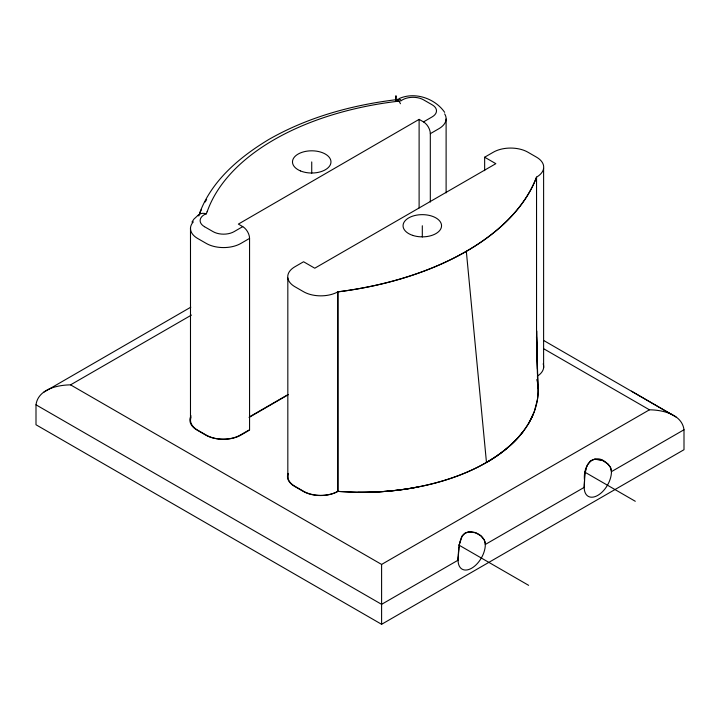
<?xml version="1.0" encoding="UTF-8"?>
<svg xmlns="http://www.w3.org/2000/svg" width="720" height="720" viewBox="0 0 720 720"><rect width="100%" height="100%" fill="white"/><g stroke="black" fill="none" stroke-linecap="round" stroke-linejoin="round"><path stroke-width="1.08" d="M190.485 420.219L190.494 228.15M484.65 170.667L484.65 157.212L493.344 152.199A24.435 14.112 0 0 1 527.904 152.199L536.544 157.185A24.435 14.112 0 0 1 536.544 177.138A260.163 150.201 0 0 1 337.842 291.861L337.824 491.4L357.966 492.3A178.488 103.05 0 0 0 413.181 487.899L418.032 487.008M543.492 348.633L649.44 409.806C662.598 409.95 681.966 414.207 684 429.759L684 449.712L381.6 624.294L36 424.764L36 404.811C38.034 389.259 57.402 385.011 70.56 384.858L191.457 315.063M485.172 542.871L485.316 544.464L584.226 487.359L584.721 477.738M584.226 487.359L584.244 486.558M458.154 557.595L458.1 560.178L381.6 604.341L36 404.811M458.109 559.341L458.1 560.178A19.242 11.106 -60 0 0 471.645 568.224A19.242 11.106 -60 0 0 485.316 544.617M458.118 559.062L458.127 558.486M584.244 486.243L584.28 484.776M458.136 558.117L458.235 555.741M458.172 557.253L459.459 544.068L462.105 536.184M584.298 484.47L584.361 482.922M584.379 482.607L584.46 481.122M458.271 555.057L458.352 553.572M458.379 553.203L458.595 550.566M584.514 480.321C582.516 462.411 597.636 449.64 610.38 467.226M458.631 550.188L458.748 548.982M584.757 477.36L585.459 471.978M458.856 548.064L459.81 542.358M585.504 471.681L585.756 470.385M585.819 470.061L585.927 469.593M459.855 542.178L461.349 537.606M585.981 469.359L586.206 468.432M586.269 468.207L586.755 466.623M207.045 211.77L206.424 213.624A14.805 8.55 0 0 0 204.48 226.683M586.809 466.452L587.475 464.787M199.539 213.372C211.536 180.513 239.976 156.78 269.154 139.275C308.601 116.775 353.241 104.733 398.133 99.459M528.939 422.964L534.285 411.624L537.345 400.005A178.668 103.149 0 0 0 538.101 388.296L537.147 379.557M531.891 417.339L533.16 414.495M461.439 537.417C466.641 526.257 485.289 533.502 485.316 544.464M587.565 464.598L590.544 460.764L594.954 459.072M191.961 222.102L193.887 219.15L198.765 214.641M462.249 535.959L464.949 533.205L468.828 531.891M430.317 202.05L430.317 133.677A9.621 5.562 59.9 0 0 423.504 121.896L419.112 119.376L238.365 224.1L242.748 226.62A9.621 5.562 59.9 0 1 249.561 238.401L249.561 430.074L240.894 435.105A24.435 14.112 0 0 1 206.334 435.141L197.676 430.155A24.435 14.112 0 0 1 190.998 417.294M242.748 226.62L234.081 231.651A14.814 8.55 0 0 1 213.129 231.669L204.471 226.692M423.504 121.896L432.171 116.874A14.814 8.55 0 0 0 432.135 104.778L423.477 99.792A14.814 8.55 0 0 0 402.525 99.819A14.715 8.496 0 0 0 401.031 100.836L397.899 101.187M249.561 238.401L240.894 243.423A24.426 14.103 0 0 1 206.334 243.459L197.676 238.482A24.426 14.103 0 0 1 193.338 221.877M430.317 133.677L438.993 128.646A24.426 14.103 0 0 0 444.645 113.877M43.983 392.058L190.8 307.179M249.048 417.438L287.919 394.92M249.408 416.889L288.198 394.488M248.949 430.065L240.264 435.078A24.435 14.112 0 0 1 205.704 435.078L197.064 430.092A24.435 14.112 0 0 1 191.061 415.836M70.56 384.858L381.6 564.435L649.44 409.806M684 429.759L611.442 471.645A19.242 11.106 -60 0 1 597.897 495.324A19.242 11.106 -60 0 1 584.226 487.512M536.544 345.492L536.544 177.138A260.217 150.237 0 0 1 466.326 251.316A260.235 150.246 0 0 1 337.833 291.852L337.896 491.364A176.472 101.889 0 0 0 537.138 379.494M337.842 291.861L337.851 291.852A24.435 14.112 0 0 1 303.534 291.708L294.894 286.722A24.435 14.112 0 0 1 294.894 266.769L303.579 261.756L314.766 268.209L495.837 163.674L484.65 157.212M399.231 98.541C414.981 91.476 435.087 98.442 444.654 112.338M469.035 531.873L475.38 532.746M600.84 459.711L601.506 459.927M601.785 460.026L608.238 464.175L610.623 467.757L611.442 471.645L611.298 470.052M475.659 532.845L480.834 535.797L484.236 540.009M543.717 340.497L676.017 417.006M584.64 472.032L635.292 501.282M458.613 544.914L528.633 585.333M631.485 391.167L671.526 414.414M610.524 467.541L611.235 469.728M484.398 540.36L485.109 542.547M466.326 251.316L486.477 462.492A176.877 102.123 0 0 0 522.981 431.775M538.11 388.467L536.499 336.78L537.399 373.608M537.462 375.84L537.624 382.536L537.48 373.572M536.787 331.02L537.408 369.099M395.964 100.242L395.964 95.751L395.712 100.053M543.609 168.39L543.609 367.92M536.544 348.615L536.544 350.892M446.112 119.034L446.112 192.897M422.307 225.756L422.307 236.97M419.112 119.376L419.112 207.927M381.6 564.435L381.6 624.294M311.733 161.919L311.733 173.124M287.829 277.974L287.829 477.504M543.177 363.807A24.435 14.112 0 0 1 538.029 375.732M287.982 473.544A24.435 14.112 0 0 0 294.624 486.414L303.264 491.4A24.435 14.112 0 0 0 337.824 491.4L337.86 491.382A24.435 14.112 0 0 1 303.534 491.247L294.894 486.261A24.444 14.112 0 0 1 288.252 473.391M413.19 487.899A178.425 103.014 0 0 1 357.966 492.291M531.783 417.321A175.95 101.583 0 0 1 413.154 487.845M594.99 459.369A18.639 15.597 62.3 0 1 600.66 460.566M198.225 215.514A9.927 7.146 42.8 0 1 206.406 213.921M207.153 211.779A244.629 141.237 0 0 1 397.926 101.259M397.026 99.603A10.044 3.015 72.7 0 1 400.464 103.734M396.342 100.53A9.891 4.482 53.2 0 1 400.716 99.747M198.765 215.973A254.043 150.498 1.3 0 1 201.402 209.574M205.2 201.996A254.043 150.498 1.3 0 1 206.622 199.503M412.686 235.377A19.242 11.106 0 0 0 441.549 225.756A19.242 11.106 0 0 0 412.686 216.135A19.242 11.106 0 0 0 412.686 235.377M300.438 170.91A19.242 11.106 0 0 0 330.867 163.062A19.242 11.106 0 0 0 303.876 151.776A19.242 11.106 0 0 0 300.438 170.91"/></g></svg>
